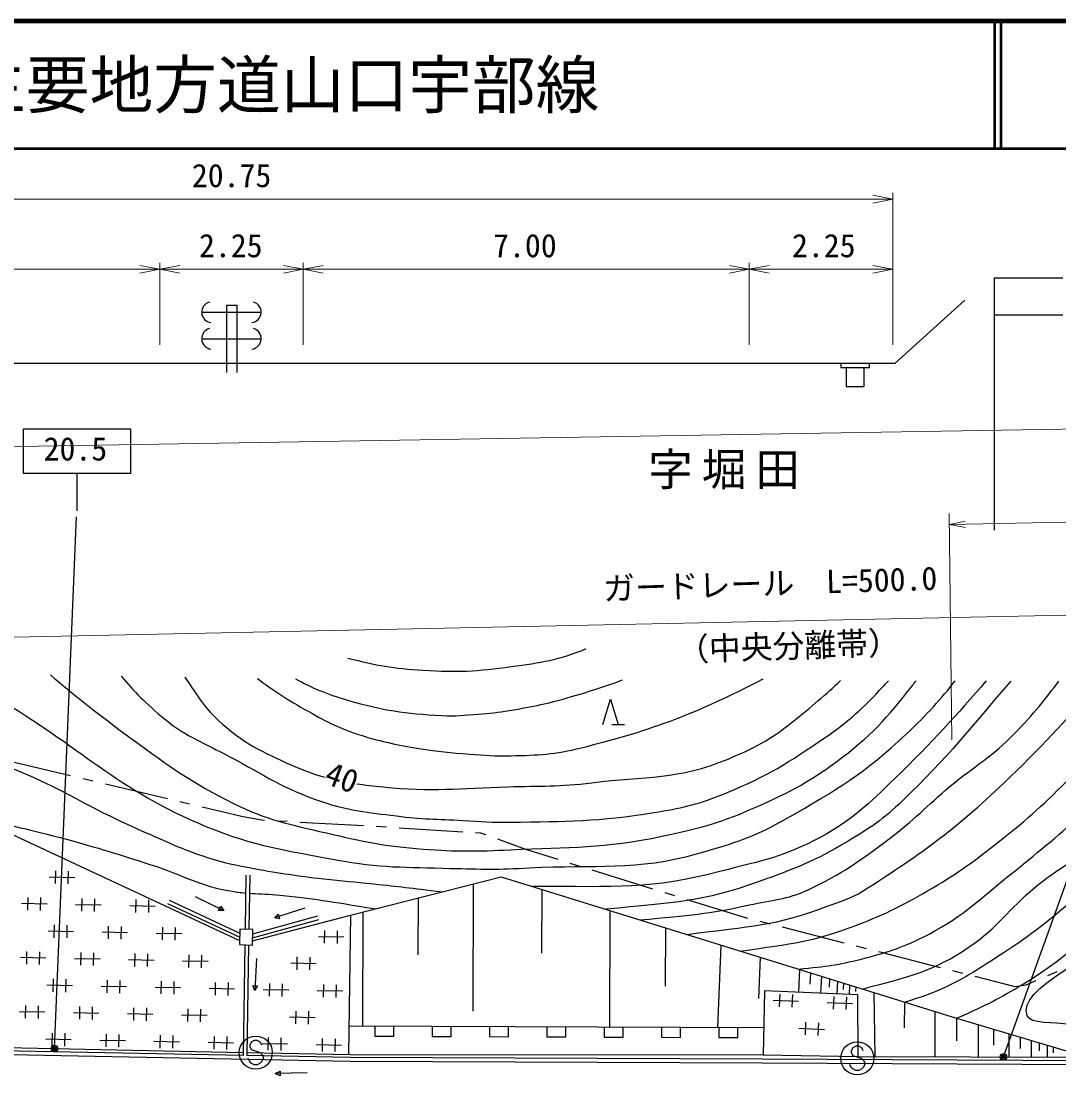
# Model space of a CAD drawing. Units: millimetres, scale not verified. Extents: x 40000 to 680000, y 20000 to 380000.
# Drawn here: x 221364 to 302798, y 297203 to 380000 of the extents above; entities that cross this region are included whole.
import ezdxf
from ezdxf.enums import TextEntityAlignment as Align

# ---------------------------------------------------------------- set-up
doc = ezdxf.new("R2010")
doc.units = ezdxf.units.MM
doc.header["$LTSCALE"] = 1000
doc.header["$PDMODE"] = 32
doc.header["$PDSIZE"] = 500
for name, color, linetype, lineweight in [('M-BGD', 7, 'Continuous', 25), ('M-BMK-ROW', 30, 'Continuous', 25), ('M-STR-HTXT', 7, 'Continuous', 13), ('M-STR-STRC', 7, 'Continuous', 25), ('M-TTL', 2, 'Continuous', 140), ('M-TTL-LINE', 7, 'Continuous', 50)]:
    doc.layers.add(name, color=color, linetype=linetype, lineweight=lineweight)
doc.layers.add('M-BMK-HTXT', color=7, linetype='Continuous')
doc.layers.add('M-TTL-TXT', color=7, linetype='Continuous')
doc.styles.add('ＭＳ ゴシック', font='')
doc.styles.get('ＭＳ ゴシック').set_extended_font_data('MS Gothic')

msp = doc.modelspace()

# ---------------------------------------------------------------- linework, layer by layer
at = {"layer": 'M-BGD'}
for p, q in [((289949, 353137), (295429, 358089)), ((235531, 357152), (240198, 357152)), ((235531, 355072), (240198, 355072)), ((185812, 353137), (289949, 353137)), ((286106, 352804), (287515, 352804)), ((267011, 324788), (267611, 326788)), ((267611, 326788), (268211, 324788)), ((267711, 324788), (268711, 324788)), ((224057, 312293), (224077, 313293)), ((225056, 312273), (225077, 313272)), ((225567, 312762), (223567, 312803)), ((238999, 312966), (238934, 308710)), ((239299, 312961), (239234, 308702)), ((256844, 312277), (256806, 302277)), ((262218, 311841), (262199, 306841)), ((223402, 310685), (221402, 310726)), ((221892, 310216), (221913, 311216)), ((222892, 310196), (222912, 311195)), ((227644, 310598), (225644, 310639)), ((226134, 310129), (226154, 311128)), ((227134, 310108), (227154, 311108)), ((231885, 310510), (229886, 310551)), ((230375, 310041), (230396, 311041)), ((231375, 310021), (231396, 311020)), ((232862, 310736), (238518, 308085)), ((232989, 311008), (238528, 308412)), ((235026, 311283), (237272, 310185)), ((236852, 310181), (237017, 310518)), ((237017, 310518), (237272, 310185)), ((252510, 311172), (252493, 306699)), ((237272, 310185), (236852, 310181)), ((239523, 307797), (247207, 309819)), ((239539, 308353), (244640, 309772)), ((243617, 310372), (241237, 309606)), ((241237, 309606), (241537, 309899)), ((241537, 309899), (241652, 309542)), ((247207, 309819), (247064, 298881)), ((248176, 310066), (248142, 301121)), ((267561, 310181), (267526, 301047)), ((223969, 308052), (223990, 309051)), ((224969, 308031), (224990, 309031)), ((228211, 307964), (228232, 308964)), ((229211, 307943), (229231, 308943)), ((232453, 307877), (232473, 308876)), ((233452, 307856), (233473, 308856)), ((239530, 308039), (244720, 309483)), ((241652, 309542), (241237, 309606)), ((225479, 308521), (223480, 308562)), ((229721, 308433), (227721, 308474)), ((233963, 308346), (231963, 308387)), ((246688, 308083), (244688, 308125)), ((245178, 307614), (245198, 308614)), ((246178, 307594), (246198, 308594)), ((271922, 308826), (271905, 304259)), ((238915, 307495), (238782, 298799)), ((239215, 307486), (239082, 298793)), ((276283, 307471), (276009, 301015)), ((223315, 306443), (221315, 306485)), ((221805, 305974), (221825, 306974)), ((222804, 305954), (222825, 306954)), ((227556, 306356), (225557, 306397)), ((226046, 305887), (226067, 306887)), ((227046, 305866), (227067, 306866)), ((230288, 305800), (230309, 306799)), ((231288, 305779), (231308, 306779)), ((234530, 305712), (234550, 306712)), ((235530, 305691), (235550, 306691)), ((239826, 306407), (239709, 303910)), ((243013, 305537), (243034, 306537)), ((244013, 305517), (244034, 306516)), ((279368, 306512), (279231, 303285)), ((231798, 306268), (229798, 306310)), ((236040, 306181), (234040, 306222)), ((244523, 306006), (242524, 306047)), ((282453, 305554), (282378, 303772)), ((223882, 303810), (223902, 304810)), ((224882, 303789), (224902, 304789)), ((228123, 303722), (228144, 304722)), ((229123, 303702), (229144, 304702)), ((283305, 305289), (283267, 304398)), ((284157, 305024), (284100, 303699)), ((284790, 304828), (284762, 304165)), ((225392, 304279), (223392, 304320)), ((229633, 304191), (227634, 304233)), ((233875, 304104), (231876, 304145)), ((232365, 303635), (232386, 304635)), ((233365, 303614), (233386, 304614)), ((238117, 304016), (236117, 304058)), ((236607, 303547), (236628, 304547)), ((237607, 303527), (237627, 304527)), ((239709, 303910), (239539, 304293)), ((239539, 304293), (239914, 304276)), ((239914, 304276), (239709, 303910)), ((242359, 303929), (240359, 303970)), ((240849, 303460), (240869, 304460)), ((241848, 303439), (241869, 304439)), ((246600, 303842), (244601, 303883)), ((245090, 303373), (245111, 304372)), ((246090, 303352), (246111, 304352)), ((279697, 303886), (279593, 298862)), ((287028, 303574), (279697, 303886)), ((285424, 304631), (285382, 303644)), ((285901, 304482), (285881, 303989)), ((286379, 304334), (286348, 303603)), ((286856, 304186), (286841, 303820)), ((280373, 303149), (282371, 303064)), ((280894, 303627), (280851, 302628)), ((281893, 303585), (281850, 302586)), ((285133, 303447), (285090, 302448)), ((286132, 303405), (286089, 302406)), ((287036, 298722), (287028, 303574)), ((288289, 303740), (288348, 298719)), ((223227, 302202), (221228, 302243)), ((221717, 301733), (221738, 302732)), ((222717, 301712), (222738, 302712)), ((225959, 301645), (225979, 302645)), ((226959, 301625), (226979, 302624)), ((230201, 301558), (230221, 302558)), ((231200, 301537), (231221, 302537)), ((234442, 301470), (234463, 302470)), ((235442, 301450), (235463, 302450)), ((242926, 301295), (242946, 302295)), ((243926, 301275), (243946, 302275)), ((284612, 302969), (286610, 302884)), ((290674, 302999), (290660, 300975)), ((293060, 302258), (293052, 298708)), ((227469, 302114), (225469, 302155)), ((231711, 302027), (229711, 302068)), ((235952, 301939), (233953, 301981)), ((244436, 301764), (242436, 301806)), ((282923, 301418), (282881, 300419)), ((294755, 301731), (294751, 299957)), ((223794, 299568), (223815, 300568)), ((247094, 301125), (279637, 301002)), ((249115, 301117), (249112, 300317)), ((250612, 300311), (250615, 301111)), ((253615, 301100), (253612, 300300)), ((255112, 300294), (255115, 301094)), ((258115, 301083), (258112, 300283)), ((259612, 300277), (259615, 301077)), ((262615, 301066), (262612, 300266)), ((264112, 300260), (264115, 301060)), ((267115, 301049), (267112, 300249)), ((268612, 300243), (268615, 301043)), ((271615, 301032), (271612, 300232)), ((273112, 300226), (273115, 301026)), ((276115, 301015), (276112, 300215)), ((277612, 300209), (277615, 301009)), ((282402, 300940), (284401, 300855)), ((283922, 301376), (283880, 300376)), ((296456, 301227), (296451, 298701)), ((297668, 300869), (297665, 299605)), ((225304, 300037), (223305, 300078)), ((224794, 299547), (224815, 300547)), ((229546, 299950), (227546, 299991)), ((228036, 299481), (228057, 300480)), ((229036, 299460), (229056, 300460)), ((233788, 299862), (231788, 299903)), ((232278, 299393), (232298, 300393)), ((233278, 299373), (233298, 300372)), ((238029, 299775), (236030, 299816)), ((236520, 299306), (236540, 300306)), ((237519, 299285), (237540, 300285)), ((242271, 299687), (240272, 299728)), ((240761, 299218), (240782, 300218)), ((241761, 299198), (241782, 300197)), ((245003, 299131), (245024, 300131)), ((246003, 299110), (246023, 300110)), ((249112, 300317), (250612, 300311)), ((253612, 300300), (255112, 300294)), ((258112, 300283), (259612, 300277)), ((262612, 300266), (264112, 300260)), ((267112, 300249), (268612, 300243)), ((271612, 300232), (273112, 300226)), ((276112, 300215), (277612, 300209)), ((298879, 300510), (298875, 298695)), ((299749, 300252), (299747, 299345)), ((300619, 299995), (300616, 298691)), ((301244, 299810), (301242, 299158)), ((246513, 299600), (244513, 299641)), ((301868, 299625), (301866, 298689)), ((302348, 299483), (302347, 299015)), ((279593, 298862), (287036, 298722)), ((287036, 298722), (305053, 298682)), ((241310, 297381), (241680, 297578)), ((243809, 297447), (241310, 297381)), ((241690, 297203), (241310, 297381)), ((241680, 297578), (241690, 297203))]:
    msp.add_line(p, q, dxfattribs=at)
for points in [[(237499, 352415), (237499, 357693), (238287, 357693), (238287, 352415)], [(285693, 353137), (285693, 352804), (286106, 352804), (286106, 351317), (287515, 351317), (287515, 352804), (287928, 352804), (287928, 353137)], [(180042, 310302), (219314, 316782), (238511, 307844)], [(247207, 309819), (259025, 312834), (294758, 301730), (305053, 298682)], [(79495, 303306), (101122, 302977), (118980, 301284), (180476, 300257), (238786, 299052)], [(305013, 298075), (279513, 298215), (247174, 298336), (180478, 299633), (118959, 300709), (101072, 302395), (79474, 302737)], [(238782, 298799), (180484, 299933), (118976, 301009), (101089, 302694), (79478, 303037)], [(239086, 299046), (247205, 298878), (279593, 298862)], [(305022, 298375), (279514, 298515), (247177, 298636), (239082, 298793)]]:
    msp.add_lwpolyline(points, dxfattribs=at)
msp.add_lwpolyline([(238502, 307507), (239514, 307478), (239549, 308692), (238537, 308722)], close=True, dxfattribs=at)
for centre, start, end in [((236356, 357152), 105.42822, 262.55361), ((239374, 357152), 277.44639, 74.57178), ((236356, 355072), 105.42822, 262.55361), ((239374, 355072), 277.44639, 74.57178)]:
    msp.add_arc(centre, 824, start, end, dxfattribs=at)
for points, knots in [([(187984, 331249), (191900, 328270), (195238, 328610), (199513, 326173), (201555, 325010), (202301, 323783), (204215, 322420), (205727, 321344), (206620, 320774), (208318, 320025), (209708, 319412), (210554, 319232), (212019, 318828), (214253, 318213), (215546, 318037), (217800, 317504), (220547, 316854), (222098, 316536), (224824, 315801), (227471, 315087), (228933, 314611), (231547, 313782), (234048, 312989), (235340, 312101), (237933, 311699), (238339, 311636), (238493, 311596), (238977, 311560)], [0, 0, 0, 0, 1, 1, 1, 2, 2, 2, 3, 3, 3, 4, 4, 4, 5, 5, 5, 6, 6, 6, 7, 7, 7, 8, 8, 8, 9, 9, 9, 9]), ([(247003, 330005), (249262, 329405), (250576, 329189), (252909, 329047), (255607, 328883), (257147, 328954), (259824, 329329), (262164, 329656), (263523, 329838), (265706, 330740)], [0, 0, 0, 0, 1, 1, 1, 2, 2, 2, 3, 3, 3, 3]), ([(199870, 329097), (201235, 328270), (202648, 327464), (204450, 326505), (206957, 325170), (208306, 324230), (211017, 323385), (212603, 322890), (213609, 323198), (215245, 322906), (216787, 322630), (217642, 322396), (219127, 321894), (223897, 320284), (226187, 318445), (230809, 316448), (232782, 315595), (233864, 315045), (235906, 314374), (237336, 313904), (238174, 313753), (239654, 313481), (241765, 313092), (242959, 312926), (245091, 312671), (246626, 312487), (247492, 312440), (249029, 312277), (251136, 312055), (251804, 311971), (254417, 311658)], [0, 0, 0, 0, 1, 1, 1, 2, 2, 2, 3, 3, 3, 4, 4, 4, 5, 5, 5, 6, 6, 6, 7, 7, 7, 8, 8, 8, 9, 9, 9, 10, 10, 10, 10]), ([(215596, 328821), (216781, 328273), (218029, 327681), (219429, 326873), (225955, 323109), (228899, 319643), (235872, 316787), (239685, 315225), (242042, 314930), (246092, 314167), (249535, 313518), (251535, 313598), (255038, 313495), (257469, 313425), (258837, 313395), (261265, 313532), (266461, 313825), (269534, 313253), (274539, 314676), (277343, 315473), (278945, 315983), (281475, 317430), (285355, 319649), (287569, 320968), (290822, 324033), (292450, 325567), (293579, 326823), (294661, 328211)], [0, 0, 0, 0, 1, 1, 1, 2, 2, 2, 3, 3, 3, 4, 4, 4, 5, 5, 5, 6, 6, 6, 7, 7, 7, 8, 8, 8, 9, 9, 9, 9]), ([(223667, 328679), (225537, 327077), (227545, 325485), (230071, 323646), (233052, 321476), (234735, 320221), (238040, 318586), (240712, 317263), (242412, 316954), (245315, 316276), (248241, 315593), (249906, 315229), (252902, 315005), (255578, 314806), (257091, 314826), (259771, 314957), (264425, 315185), (267095, 315042), (271653, 316009), (274439, 316600), (276022, 316986), (278631, 318130), (281392, 319340), (282945, 320099), (285372, 321888), (288028, 323846), (289303, 325275), (291327, 327882), (291416, 327996), (291503, 328109), (291588, 328220)], [0, 0, 0, 0, 1, 1, 1, 2, 2, 2, 3, 3, 3, 4, 4, 4, 5, 5, 5, 6, 6, 6, 7, 7, 7, 8, 8, 8, 9, 9, 9, 10, 10, 10, 10]), ([(229221, 328582), (230170, 327445), (231161, 326403), (232626, 325220), (234427, 323766), (235712, 323339), (237755, 322250), (240510, 320781), (241976, 319732), (244937, 318742), (247153, 318000), (248494, 317905), (250811, 317605), (252835, 317343), (253987, 317363), (256025, 317257), (257480, 317181), (258296, 317096), (259753, 317118), (264163, 317183), (266666, 317166), (271019, 317873), (273110, 318213), (274297, 318463), (276267, 319243), (279463, 320507), (281155, 321514), (283996, 323448), (285872, 324726), (286882, 325539), (288450, 327180), (288799, 327545), (289123, 327892), (289429, 328226)], [0, 0, 0, 0, 1, 1, 1, 2, 2, 2, 3, 3, 3, 4, 4, 4, 5, 5, 5, 6, 6, 6, 7, 7, 7, 8, 8, 8, 9, 9, 9, 10, 10, 10, 11, 11, 11, 11]), ([(234212, 328494), (235045, 327331), (235580, 326273), (236839, 325117), (238803, 323313), (240227, 322633), (242671, 321566), (243610, 321157), (244425, 320862), (245216, 320640)], [0, 0, 0, 0, 1, 1, 1, 2, 2, 2, 3, 3, 3, 3]), ([(239907, 328394), (241127, 327511), (242239, 326732), (243890, 325821), (245448, 324960), (246343, 324474), (248041, 323939), (249777, 323392), (250792, 323217), (252585, 322910), (254123, 322646), (255000, 322583), (256556, 322469), (257815, 322377), (258523, 322304), (259785, 322333), (261967, 322383), (263221, 322428), (265338, 322960), (271115, 324410), (274295, 325651), (279597, 328366)], [0, 0, 0, 0, 1, 1, 1, 2, 2, 2, 3, 3, 3, 4, 4, 4, 5, 5, 5, 6, 6, 6, 7, 7, 7, 7]), ([(242895, 328364), (244132, 327703), (245302, 327188), (246984, 326697), (249794, 325877), (251457, 325666), (254378, 325482), (255487, 325412), (256112, 325519), (257220, 325605), (258182, 325679), (258722, 325731), (259674, 325886), (261604, 326199), (262682, 326429), (264560, 326976), (266121, 327431), (267365, 327833), (268557, 328288)], [0, 0, 0, 0, 1, 1, 1, 2, 2, 2, 3, 3, 3, 4, 4, 4, 5, 5, 5, 6, 6, 6, 6]), ([(247696, 320130), (248332, 320039), (249012, 319962), (249778, 319882), (253580, 319482), (255745, 319787), (259567, 319902), (262143, 319980), (263601, 319890), (266157, 320217), (270359, 320755), (272938, 320431), (276840, 322078), (278923, 322957), (280097, 323543), (281860, 324958), (283376, 326174), (284566, 327188), (285672, 328237)], [0, 0, 0, 0, 1, 1, 1, 2, 2, 2, 3, 3, 3, 4, 4, 4, 5, 5, 5, 6, 6, 6, 6]), ([(297080, 328204), (294819, 325562), (292911, 323463), (289913, 320539), (287846, 318524), (286646, 317346), (284117, 315955), (281284, 314396), (279415, 314085), (276287, 313268), (270671, 311802), (268197, 312080), (261475, 312072)], [0, 0, 0, 0, 1, 1, 1, 2, 2, 2, 3, 3, 3, 4, 4, 4, 4]), ([(299032, 328198), (295877, 324570), (294123, 322258), (290538, 318801), (289014, 317332), (287993, 316670), (286176, 315584), (283632, 314064), (282056, 313451), (279266, 312450), (274776, 310840), (272750, 310833), (267249, 310278)], [0, 0, 0, 0, 1, 1, 1, 2, 2, 2, 3, 3, 3, 4, 4, 4, 4]), ([(269922, 309448), (273971, 309845), (275198, 309885), (278499, 310619), (280320, 311024), (281434, 311025), (283123, 311819), (285771, 313065), (287130, 314043), (289467, 315805), (291446, 317296), (292378, 318349), (294276, 319942), (296235, 321586), (297560, 322257), (299337, 324096), (300813, 325623), (301785, 326847), (302797, 328187)], [0, 0, 0, 0, 1, 1, 1, 2, 2, 2, 3, 3, 3, 4, 4, 4, 5, 5, 5, 6, 6, 6, 6]), ([(273606, 308303), (278706, 308992), (280515, 308949), (284609, 310520), (285735, 310952), (286436, 311077), (287452, 311728), (292231, 314791), (294851, 316693), (298934, 320636), (301862, 323464), (303644, 325353), (305849, 328178)], [0, 0, 0, 0, 1, 1, 1, 2, 2, 2, 3, 3, 3, 4, 4, 4, 4]), ([(277791, 307002), (281972, 307607), (283479, 307719), (286871, 309019), (289320, 309958), (290640, 310642), (292903, 311967), (295052, 313224), (296168, 314084), (298126, 315623), (300456, 317455), (301698, 318577), (303761, 320705), (306458, 323488), (308083, 325271), (310071, 328165)], [0, 0, 0, 0, 1, 1, 1, 2, 2, 2, 3, 3, 3, 4, 4, 4, 5, 5, 5, 5]), ([(282350, 305586), (284651, 305817), (285404, 305897), (287302, 306378), (289249, 306871), (290345, 307212), (292145, 308101), (295018, 309521), (296326, 310858), (298819, 312872), (303201, 316413), (305693, 318443), (309346, 322733), (311061, 324746), (312272, 326417), (313393, 328155)], [0, 0, 0, 0, 1, 1, 1, 2, 2, 2, 3, 3, 3, 4, 4, 4, 5, 5, 5, 5]), ([(287378, 304024), (291196, 305048), (292839, 305361), (295758, 307326), (298011, 308844), (298831, 310250), (300912, 311995), (302639, 313444), (303873, 313933), (305510, 315482), (309455, 319216), (311495, 321512), (314864, 325773), (315561, 326655), (316156, 327417), (316702, 328146)], [0, 0, 0, 0, 1, 1, 1, 2, 2, 2, 3, 3, 3, 4, 4, 4, 5, 5, 5, 5]), ([(290674, 302999), (292153, 303452), (292621, 303608), (293809, 304144), (295163, 304755), (295862, 305224), (297117, 306019), (299637, 307615), (301018, 308581), (303301, 310502), (306286, 313016), (307677, 314738), (310428, 317506), (312034, 319122), (313072, 319907), (314503, 321680), (316245, 323839), (316968, 325239), (318480, 327565), (318608, 327763), (318734, 327954), (318858, 328139)], [0, 0, 0, 0, 1, 1, 1, 2, 2, 2, 3, 3, 3, 4, 4, 4, 5, 5, 5, 6, 6, 6, 7, 7, 7, 7]), ([(294755, 301731), (297245, 302815), (298041, 303240), (300020, 304434), (303069, 306272), (304489, 307749), (307140, 310124), (308582, 311415), (309399, 312135), (310726, 313543), (313224, 316196), (314641, 317681), (316866, 320567), (318955, 323276), (320053, 324857), (321851, 327767), (321927, 327891), (322000, 328011), (322072, 328130)], [0, 0, 0, 0, 1, 1, 1, 2, 2, 2, 3, 3, 3, 4, 4, 4, 5, 5, 5, 6, 6, 6, 6]), ([(309819, 300864), (306948, 300908), (306054, 300855), (303683, 301231), (302358, 301441), (300570, 301250), (300317, 301910), (299457, 304156), (305776, 306479), (309082, 309619), (313074, 313411), (315261, 315610), (318824, 319808), (321004, 322377), (321929, 324049), (323876, 326798), (324238, 327309), (324542, 327721), (324828, 328122)], [0, 0, 0, 0, 1, 1, 1, 2, 2, 2, 3, 3, 3, 4, 4, 4, 5, 5, 5, 6, 6, 6, 6]), ([(239277, 311538), (239935, 311496), (240545, 311498), (241373, 311418), (244434, 311124), (245448, 310915), (249168, 310319)], [0, 0, 0, 0, 1, 1, 1, 2, 2, 2, 2])]:
    msp.add_open_spline(points, degree=3, knots=knots, dxfattribs=at)
at = {"layer": 'M-BMK-ROW'}
for p, q in [((220386, 321934), (225250, 320777)), ((226223, 320545), (227002, 320360)), ((227974, 320128), (232839, 318971)), ((233811, 318739), (234590, 318554)), ((235562, 318323), (238650, 317588)), ((238650, 317588), (240229, 317300)), ((240229, 317300), (240450, 317288)), ((241448, 317233), (242247, 317188)), ((243246, 317133), (248238, 316856)), ((249236, 316796), (250035, 316746)), ((251033, 316684), (256023, 316372)), ((257021, 316309), (257405, 316285)), ((257405, 316285), (257795, 316143)), ((258734, 315799), (260931, 314995)), ((260931, 314995), (263471, 314205)), ((264426, 313908), (265190, 313670)), ((266145, 313374), (270920, 311889)), ((271875, 311592), (272639, 311355)), ((273593, 311058), (278100, 309657)), ((278100, 309657), (278372, 309587)), ((279341, 309339), (280116, 309140)), ((281084, 308892), (285928, 307651)), ((286897, 307403), (287672, 307204)), ((288640, 306956), (293484, 305715)), ((294453, 305467), (295227, 305269)), ((296196, 305020), (299352, 304212)), ((300230, 304360), (301012, 304698)), ((301930, 305094), (302665, 305411)), ((299352, 304212), (300230, 304360))]:
    msp.add_line(p, q, dxfattribs=at)
at = {"layer": 'M-STR-HTXT'}
for p, q in [((186005, 366014), (289755, 366014)), ((289755, 366014), (288193, 366327)), ((289755, 366014), (288193, 365702)), ((289755, 354601), (289755, 366514)), ((232255, 354601), (232255, 361015)), ((243505, 354601), (243505, 361015)), ((278505, 354601), (278505, 361015)), ((197274, 360515), (232376, 360515)), ((232255, 360515), (230693, 360828)), ((232255, 360515), (230693, 360203)), ((232255, 360515), (233818, 360828)), ((232255, 360515), (233818, 360203)), ((232362, 360515), (243524, 360515)), ((243505, 360515), (241943, 360828)), ((243505, 360515), (241943, 360203)), ((243505, 360515), (245068, 360828)), ((243505, 360515), (245068, 360203)), ((243616, 360515), (278505, 360515)), ((278505, 360515), (276943, 360828)), ((278505, 360515), (276943, 360203)), ((278505, 360515), (280068, 360828)), ((278505, 360515), (289755, 360515)), ((278505, 360515), (280068, 360203)), ((289755, 360515), (288193, 360828)), ((289755, 360515), (288193, 360203)), ((304656, 348004), (68941, 344052)), ((383318, 342337), (294203, 340478)), ((294400, 323591), (294192, 341338)), ((294203, 340478), (295447, 340754)), ((294203, 340478), (295457, 340254)), ((568999, 338903), (69026, 328473))]:
    msp.add_line(p, q, dxfattribs=at)
at = {"layer": 'M-STR-STRC'}
for p, q in [((297709, 359859), (303095, 359859)), ((297709, 359859), (297709, 340039)), ((297709, 356953), (303095, 356953)), ((221546, 347994), (229946, 347994)), ((221546, 344494), (221546, 347994)), ((229946, 347994), (229946, 344494)), ((229946, 344494), (221546, 344494)), ((225746, 344494), (225746, 341563)), ((223983, 299358), (225701, 341082)), ((298452, 298696), (310723, 332859)), ((239423, 299858), (239305, 299621)), ((239659, 299976), (239423, 299858)), ((239896, 299976), (239659, 299976)), ((240132, 299858), (239896, 299976)), ((240250, 299621), (240132, 299858)), ((239305, 299621), (239305, 299503)), ((239305, 299503), (239423, 299267)), ((239423, 299267), (240132, 299030)), ((240132, 299030), (240250, 298912)), ((240250, 298912), (240368, 298676)), ((286622, 299407), (286504, 299171)), ((286504, 299171), (286504, 299052)), ((286504, 299052), (286622, 298816)), ((286858, 299525), (286622, 299407)), ((287095, 299525), (286858, 299525)), ((287331, 299407), (287095, 299525)), ((287449, 299171), (287331, 299407)), ((239305, 298321), (239187, 298558)), ((239423, 298203), (239305, 298321)), ((239659, 298085), (239423, 298203)), ((239896, 298085), (239659, 298085)), ((240132, 298203), (239896, 298085)), ((240250, 298321), (240132, 298203)), ((240368, 298558), (240250, 298321)), ((240368, 298676), (240368, 298558)), ((286504, 297871), (286386, 298107)), ((286622, 298816), (287331, 298580)), ((287331, 298580), (287449, 298462)), ((287449, 298462), (287568, 298225)), ((287568, 298107), (287449, 297871)), ((287568, 298225), (287568, 298107)), ((286622, 297752), (286504, 297871)), ((286858, 297634), (286622, 297752)), ((287095, 297634), (286858, 297634)), ((287331, 297752), (287095, 297634)), ((287449, 297871), (287331, 297752))]:
    msp.add_line(p, q, dxfattribs=at)
for centre, radius in [((239777, 299030), 1300), ((286977, 298580), 1300), ((223983, 299358), 150), ((223983, 299358), 120), ((223983, 299358), 90), ((223983, 299358), 60), ((223983, 299358), 30), ((298452, 298696), 150), ((298452, 298696), 120), ((298452, 298696), 90), ((298452, 298696), 60), ((298452, 298696), 30)]:
    msp.add_circle(centre, radius, dxfattribs=at)
for p in [(223983, 299358), (298452, 298696)]:
    msp.add_point(p, dxfattribs=at)
at = {"layer": 'M-TTL'}
msp.add_line((680000, 380000), (40000, 380000), dxfattribs=at)
at = {"layer": 'M-TTL-LINE'}
for p, q in [((297750, 380000), (297750, 370000)), ((298250, 380000), (298250, 370000)), ((40000, 370000), (680000, 370000))]:
    msp.add_line(p, q, dxfattribs=at)

# ---------------------------------------------------------------- texts
at = {"layer": 'M-BGD', "style": 'ＭＳ ゴシック'}
msp.add_text('40', height=1833, rotation=339.307, dxfattribs=at).set_placement((244861, 319699), align=Align.BOTTOM_LEFT)
at = {"layer": 'M-BMK-HTXT', "insert": (276872, 343250), "char_height": 2566, "attachment_point": 8, "style": 'ＭＳ ゴシック'}
msp.add_mtext('\\T1.2;字堀田', dxfattribs=at)
at = {"layer": 'M-STR-HTXT', "style": 'ＭＳ ゴシック'}
for s, p in [('20.75', (237880, 366414)), ('2.25', (237818, 360915)), ('7.00', (260897, 360915)), ('2.25', (284349, 360915))]:
    msp.add_text(s, height=1833, dxfattribs=at).set_placement(p, align=Align.BOTTOM_CENTER)
msp.add_text('ガードレール\u3000L=500.0', height=1833, rotation=1.818, dxfattribs=at).set_placement((280191, 334396), align=Align.BOTTOM_CENTER)
msp.add_text('（中央分離帯）', height=1833, rotation=1.944, dxfattribs=at).set_placement((272882, 329186), align=Align.BOTTOM_LEFT)
at = {"layer": 'M-STR-STRC', "style": 'ＭＳ ゴシック'}
msp.add_text('20.5', height=1833, dxfattribs=at).set_placement((223132, 344958), align=Align.BOTTOM_LEFT)
at = {"layer": 'M-TTL-TXT', "style": 'ＭＳ ゴシック'}
msp.add_text('主要地方道山口宇部線', height=3666, dxfattribs=at).set_placement((216734, 375000), align=Align.MIDDLE_LEFT)

doc.saveas('drawing.dxf')
